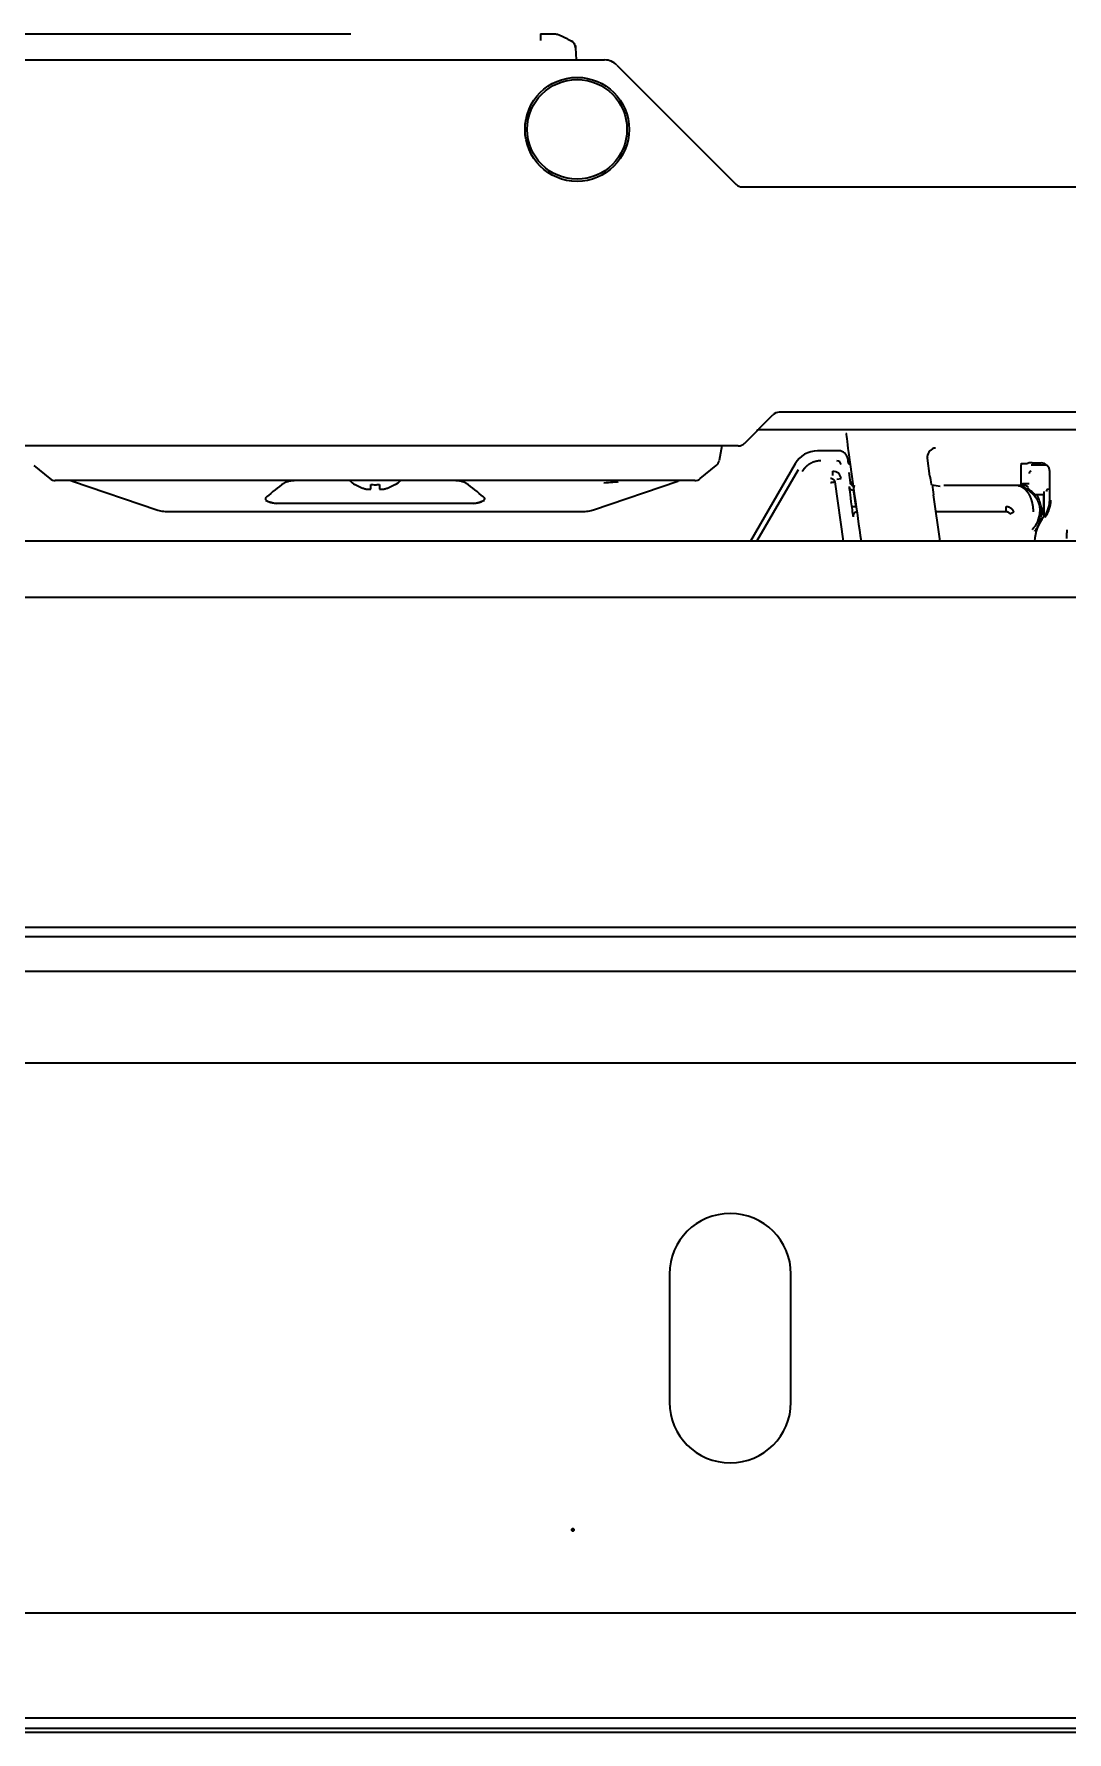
# Model space of a CAD drawing. Extents: x -760 to 4209, y 5795 to 10328.
# Drawn here: x 1966.4 to 2085.5, y 10065.6 to 10261.4 of the extents above; entities that cross this region are included whole.
import ezdxf

# ---------------------------------------------------------------- set-up
doc = ezdxf.new("R2010")
doc.units = 0
doc.header["$LTSCALE"] = 5
doc.layers.add('1', color=7, linetype='CONTINUOUS', true_color=0xffffff)
doc.layers.add('4', color=7, linetype='CONTINUOUS', true_color=0xffffff)

msp = doc.modelspace()

# ---------------------------------------------------------------- linework, layer by layer
at = {"layer": '1', "color": 7, "linetype": 'Continuous', "lineweight": 35}
for p, q in [((1963.32, 10261.42), (1970.64, 10261.42)), ((1977.91, 10261.42), (2002.96, 10261.42)), ((2028.87, 10259.83), (2028.94, 10258.42)), ((1903.56, 10258.42), (2032.23, 10258.42)), ((2033.64, 10257.84), (2047.4, 10244.08)), ((2048.1, 10243.79), (2512.01, 10243.79)), ((2048.35, 10214.21), (2051.63, 10217.49)), ((2507.77, 10217.79), (2052.34, 10217.79)), ((2049.92, 10215.79), (2510.19, 10215.79)), ((2047.64, 10213.92), (1911.76, 10213.92)), ((2045.75, 10213.92), (2045.43, 10212.24)), ((2060.34, 10213.15), (2061.05, 10208.14)), ((2069.73, 10210.43), (2069.44, 10212.49)), ((1966.43, 10211.66), (1968.26, 10210.15)), ((2043.25, 10210.15), (2045.08, 10211.66)), ((2080.2, 10210.91), (2080.2, 10209.36)), ((2080.25, 10211.89), (2080.4, 10211.89)), ((2080.9, 10211.9), (2081.03, 10211.94)), ((2081.53, 10211.95), (2082.56, 10211.95)), ((2083.55, 10207.66), (2083.55, 10210.95)), ((1971.75, 10209.92), (1968.89, 10209.92)), ((1970.8, 10209.88), (1970.86, 10209.85)), ((1970.86, 10209.85), (1980.58, 10206.53)), ((2039.75, 10209.92), (1971.75, 10209.92)), ((2003.45, 10209.44), (2003.45, 10209.48)), ((2008.05, 10209.48), (2008.05, 10209.44)), ((2030.93, 10206.53), (2040.65, 10209.85)), ((2042.62, 10209.92), (2039.75, 10209.92)), ((2040.65, 10209.85), (2040.71, 10209.88)), ((2070.01, 10209.41), (2069.92, 10209.43)), ((2070.01, 10209.41), (2070.9, 10209.27)), ((2017.15, 10207.28), (1994.36, 10207.28)), ((2061.05, 10208.14), (2061.05, 10208.14)), ((2070.91, 10202.93), (2070.16, 10208.28)), ((1981.93, 10206.34), (2029.58, 10206.34)), ((1910.55, 10158.42), (2649.55, 10158.42)), ((2643.55, 10157.29), (1916.05, 10157.29)), ((1916.05, 10153.35), (2643.55, 10153.35)), ((2643.55, 10142.72), (1916.55, 10142.72)), ((2039.71, 10118.4), (2039.71, 10103.64)), ((2053.71, 10103.64), (2053.71, 10118.4)), ((2643.55, 10079.32), (1916.55, 10079.32)), ((1916.55, 10065.6), (2643.55, 10065.6)), ((1918.55, 10067.25), (2641.55, 10067.25)), ((1918.55, 10066.05), (2641.55, 10066.05))]:
    msp.add_line(p, q, dxfattribs=at)
for radius in [6, 5.75]:
    msp.add_circle((2029.05, 10250.42), radius, dxfattribs=at)
for centre, radius, start, end in [((2032.23, 10256.42), 2, 45, 90), ((2048.1, 10244.79), 1, 225, 270), ((2052.34, 10216.79), 1, 90.0002, 135), ((2050.47, 10214.92), 1, 119.989, 135), ((2047.64, 10214.92), 1, 270, 315), ((2044.45, 10212.43), 1, 309.5, 349), ((1968.89, 10210.92), 1, 230.5, 270), ((2005.95, 10213.54), 4.8, 228.9523, 238.4186), ((2005.76, 10213.22), 3.78, 262.3959, 269.9965), ((2005.75, 10213.22), 3.78, 270.0035, 277.6041), ((2005.56, 10213.54), 4.8, 301.5837, 311.0475), ((2042.62, 10210.92), 1, 270, 309.5), ((2080.55, 10207.66), 3, 320.732, 0), ((2080.55, 10207.66), 3.13, 320.732, 0), ((2086.55, 10202.75), 4.75, 140.732, 177.8565), ((2046.71, 10118.4), 7, 0, 180), ((2046.71, 10103.64), 7, 180, 0)]:
    msp.add_arc(centre, radius, start, end, dxfattribs=at)
for centre, major_axis, ratio, start_param, end_param in [((2027.87, 10259.78), (-0.999, -0.052), 0.99998, 3.141593, 4.207329), ((2060.42, 10213.15), (0.32, -2.25), 0.03458, 3.136727, 4.707523), ((2070.37, 10212.67), (-0.353, -0.945), 0.923303, 3.526353, 5.044789), ((2070.43, 10212.62), (-0.757, 0.658), 0.996825, 0.6648, 0.853636), ((2069.78, 10210.43), (0.141, -1), 0.051895, 4.705076, 6.267145), ((2080.26, 10210.91), (0, -1), 0.052408, 3.159046, 4.712389), ((2080.4, 10211.9), (0.5, 0), 0.017455, 4.712389, 6.230825), ((2081.53, 10211.94), (0.5, 0), 0.017455, 1.570796, 3.089233), ((2082.55, 10210.95), (0.447, 0.895), 0.99981, 5.176082, 6.746726), ((1970.56, 10209.42), (0, 0.5), 1, 6.040779, 6.283564), ((2005.75, 10157.06), (0, -56.13), 0.531846, 3.501545, 3.573753), ((2005.75, 10157.06), (0, -56.13), 0.531846, 2.709432, 2.78164), ((2031.09, 10209.42), (-2.94, -0.33), 0.030353, 3.541375, 4.347252), ((2040.95, 10209.42), (0, -0.5), 1, 3.141214, 3.384), ((2070.32, 10208.28), (0.42, -3), 0.051895, 4.31774, 4.705076), ((2005.75, 10225.81), (30.59, 0), 0.652774, 4.288882, 4.330587), ((2005.75, 10225.81), (30.59, 0), 0.652774, 5.094191, 5.137315), ((2064.55, 10208.14), (13.97, -99.25), 0.03458, 4.707523, 4.760049)]:
    msp.add_ellipse(centre, major_axis=major_axis, ratio=ratio, start_param=start_param, end_param=end_param, dxfattribs=at)
for points, knots in [([(1970.64, 10261.42), (1970.76, 10261.42), (1970.89, 10261.42), (1971.14, 10261.42), (1971.26, 10261.42), (1971.46, 10261.42), (1971.53, 10261.42), (1971.66, 10261.42), (1971.73, 10261.42), (1971.93, 10261.42), (1972.07, 10261.42), (1972.49, 10261.42), (1972.77, 10261.42), (1973.36, 10261.42), (1973.67, 10261.42), (1974.13, 10261.42), (1974.29, 10261.42), (1974.49, 10261.42), (1974.53, 10261.42), (1974.61, 10261.42), (1974.73, 10261.42), (1975.17, 10261.42), (1975.58, 10261.42), (1976.07, 10261.42), (1976.24, 10261.42), (1976.57, 10261.42), (1976.73, 10261.42), (1977.07, 10261.42), (1977.23, 10261.42), (1977.57, 10261.42), (1977.74, 10261.42), (1977.91, 10261.42)], [0, 0, 0, 0, 0.0625, 0.0625, 0.125, 0.125, 0.15625, 0.15625, 0.1875, 0.1875, 0.25, 0.25, 0.375, 0.375, 0.5, 0.5, 0.5625, 0.5625, 0.578125, 0.578125, 0.59375, 0.625, 0.75, 0.75, 0.8125, 0.8125, 0.875, 0.875, 0.9375, 0.9375, 1, 1, 1, 1]), ([(2024.84, 10261.42), (2024.9, 10261.42), (2024.95, 10261.42), (2025.04, 10261.42), (2025.06, 10261.42), (2025.12, 10261.42), (2025.15, 10261.42), (2025.23, 10261.42), (2025.28, 10261.42), (2025.39, 10261.42), (2025.44, 10261.42), (2025.54, 10261.42), (2025.59, 10261.42), (2025.67, 10261.42), (2025.69, 10261.42), (2025.74, 10261.42), (2025.76, 10261.42), (2025.83, 10261.42), (2025.88, 10261.42), (2025.96, 10261.42), (2026, 10261.42), (2026.06, 10261.42), (2026.08, 10261.42), (2026.12, 10261.42), (2026.14, 10261.42), (2026.19, 10261.42), (2026.26, 10261.42), (2026.31, 10261.42), (2026.37, 10261.42), (2026.39, 10261.42), (2026.42, 10261.42), (2026.43, 10261.42), (2026.45, 10261.42), (2026.46, 10261.42), (2026.49, 10261.42), (2026.5, 10261.42), (2026.53, 10261.42), (2026.54, 10261.42), (2026.55, 10261.42), (2026.55, 10261.42), (2026.55, 10261.42)], [0, 0, 0, 0, 0.0625, 0.0625, 0.09375, 0.09375, 0.125, 0.125, 0.1875, 0.1875, 0.25, 0.25, 0.3125, 0.3125, 0.34375, 0.34375, 0.375, 0.375, 0.4375, 0.4375, 0.5, 0.5, 0.53125, 0.53125, 0.5625, 0.5625, 0.625, 0.6875, 0.6875, 0.75, 0.75, 0.78125, 0.78125, 0.8125, 0.8125, 0.875, 0.875, 0.9375, 0.9375, 1, 1, 1, 1]), ([(2024.84, 10261.42), (2024.84, 10261.42), (2024.84, 10261.41), (2024.84, 10261.38), (2024.85, 10261.35), (2024.85, 10261.32)], [0, 0, 0, 0, 0.5, 0.5, 1, 1, 1, 1]), ([(2026.55, 10261.42), (2026.63, 10261.42), (2026.7, 10261.41), (2026.85, 10261.38), (2026.92, 10261.35), (2026.99, 10261.32)], [0, 0, 0, 0, 0.5, 0.5, 1, 1, 1, 1]), ([(2028.31, 10260.68), (2028.39, 10260.64), (2028.46, 10260.59), (2028.59, 10260.48), (2028.65, 10260.41), (2028.75, 10260.26), (2028.79, 10260.18), (2028.85, 10260.01), (2028.86, 10259.92), (2028.87, 10259.83)], [0, 0, 0, 0, 0.25, 0.25, 0.5, 0.5, 0.75, 0.75, 1, 1, 1, 1]), ([(1970.8, 10209.88), (1970.75, 10209.89), (1970.71, 10209.9), (1970.67, 10209.91), (1970.67, 10209.91), (1970.67, 10209.91)], [0, 0, 0, 0, 0.940983, 0.940983, 1, 1, 1, 1]), ([(1996.78, 10209.92), (1996.65, 10209.92), (1996.52, 10209.92), (1996.32, 10209.9), (1996.26, 10209.89), (1996.12, 10209.88), (1996.06, 10209.87), (1995.93, 10209.85), (1995.86, 10209.83), (1995.73, 10209.8), (1995.67, 10209.78), (1995.54, 10209.74), (1995.48, 10209.72), (1995.39, 10209.68), (1995.36, 10209.66), (1995.3, 10209.63), (1995.27, 10209.61), (1995.24, 10209.59)], [0, 0, 0, 0, 0.25, 0.25, 0.375, 0.375, 0.5, 0.5, 0.625, 0.625, 0.75, 0.75, 0.875, 0.875, 0.9375, 0.9375, 1, 1, 1, 1]), ([(2003.45, 10209.48), (2003.66, 10209.35), (2003.87, 10209.24), (2004.19, 10209.11), (2004.3, 10209.06), (2004.53, 10208.99), (2004.64, 10208.96), (2004.75, 10208.93)], [0, 0, 0, 0, 0.5, 0.5, 0.75, 0.75, 1, 1, 1, 1]), ([(2005.25, 10208.93), (2005.25, 10208.96), (2005.25, 10208.99), (2005.25, 10209.06), (2005.25, 10209.11), (2005.25, 10209.2), (2005.25, 10209.25), (2005.25, 10209.33), (2005.25, 10209.36), (2005.25, 10209.42), (2005.25, 10209.45), (2005.25, 10209.48)], [0, 0, 0, 0, 0.25, 0.25, 0.5, 0.5, 0.75, 0.75, 0.875, 0.875, 1, 1, 1, 1]), ([(2006.25, 10209.48), (2006.25, 10209.35), (2006.25, 10209.24), (2006.25, 10209.11), (2006.25, 10209.06), (2006.25, 10208.99), (2006.25, 10208.96), (2006.25, 10208.93)], [0, 0, 0, 0, 0.5, 0.5, 0.75, 0.75, 1, 1, 1, 1]), ([(2006.75, 10208.93), (2006.87, 10208.96), (2006.98, 10208.99), (2007.21, 10209.06), (2007.32, 10209.11), (2007.53, 10209.2), (2007.64, 10209.25), (2007.8, 10209.33), (2007.85, 10209.36), (2007.95, 10209.42), (2008, 10209.45), (2008.05, 10209.48)], [0, 0, 0, 0, 0.25, 0.25, 0.5, 0.5, 0.75, 0.75, 0.875, 0.875, 1, 1, 1, 1]), ([(2016.27, 10209.59), (2016.26, 10209.6), (2016.24, 10209.61), (2016.21, 10209.63), (2016.2, 10209.64), (2016.15, 10209.66), (2016.12, 10209.68), (2016.03, 10209.72), (2015.97, 10209.74), (2015.84, 10209.78), (2015.78, 10209.8), (2015.65, 10209.83), (2015.58, 10209.85), (2015.45, 10209.87), (2015.39, 10209.88), (2015.26, 10209.89), (2015.19, 10209.9), (2014.99, 10209.92), (2014.86, 10209.92), (2014.73, 10209.92)], [0, 0, 0, 0, 0.03125, 0.03125, 0.0625, 0.0625, 0.125, 0.125, 0.25, 0.25, 0.375, 0.375, 0.5, 0.5, 0.625, 0.625, 0.75, 0.75, 1, 1, 1, 1]), ([(2040.84, 10209.91), (2040.84, 10209.91), (2040.84, 10209.91), (2040.8, 10209.9), (2040.76, 10209.89), (2040.71, 10209.88)], [0, 0, 0, 0, 0.0591, 0.0591, 1, 1, 1, 1]), ([(1980.58, 10206.53), (1980.67, 10206.5), (1980.85, 10206.45), (1981.17, 10206.39), (1981.54, 10206.35), (1981.8, 10206.34), (1981.93, 10206.34)], [0, 0, 0, 0, 0.226752, 0.472448, 0.732949, 1, 1, 1, 1]), ([(1994.36, 10207.28), (1994.29, 10207.28), (1994.15, 10207.28), (1994.01, 10207.3), (1993.87, 10207.33), (1993.8, 10207.34), (1993.7, 10207.37), (1993.67, 10207.38), (1993.62, 10207.4), (1993.6, 10207.4), (1993.57, 10207.42), (1993.55, 10207.42), (1993.51, 10207.44), (1993.47, 10207.46), (1993.41, 10207.49), (1993.38, 10207.51), (1993.34, 10207.54), (1993.33, 10207.55), (1993.3, 10207.57), (1993.29, 10207.58), (1993.26, 10207.6), (1993.25, 10207.62), (1993.22, 10207.64), (1993.21, 10207.65), (1993.19, 10207.68), (1993.18, 10207.7), (1993.17, 10207.72), (1993.17, 10207.73), (1993.16, 10207.74), (1993.16, 10207.75), (1993.15, 10207.77), (1993.15, 10207.79), (1993.15, 10207.82), (1993.15, 10207.82), (1993.15, 10207.84), (1993.15, 10207.85), (1993.15, 10207.87), (1993.16, 10207.89), (1993.16, 10207.91), (1993.17, 10207.92), (1993.18, 10207.94), (1993.18, 10207.94), (1993.19, 10207.97), (1993.2, 10207.98), (1993.23, 10208.01), (1993.24, 10208.02), (1993.25, 10208.03)], [0, 0, 0, 0, 0.125, 0.25, 0.25, 0.375, 0.375, 0.4375, 0.4375, 0.46875, 0.46875, 0.5, 0.5, 0.5625, 0.5625, 0.625, 0.625, 0.65625, 0.65625, 0.6875, 0.6875, 0.71875, 0.71875, 0.75, 0.75, 0.78125, 0.78125, 0.796875, 0.796875, 0.8125, 0.8125, 0.84375, 0.84375, 0.859375, 0.859375, 0.875, 0.875, 0.90625, 0.90625, 0.921875, 0.921875, 0.9375, 0.9375, 0.96875, 0.96875, 1, 1, 1, 1]), ([(2018.26, 10208.03), (2018.27, 10208.02), (2018.28, 10208.01), (2018.3, 10207.99), (2018.31, 10207.98), (2018.32, 10207.97), (2018.32, 10207.96), (2018.33, 10207.94), (2018.34, 10207.92), (2018.35, 10207.9), (2018.35, 10207.89), (2018.36, 10207.88), (2018.36, 10207.87), (2018.36, 10207.84), (2018.36, 10207.83), (2018.36, 10207.79), (2018.36, 10207.78), (2018.35, 10207.74), (2018.34, 10207.73), (2018.33, 10207.7), (2018.32, 10207.68), (2018.3, 10207.66), (2018.29, 10207.64), (2018.26, 10207.62), (2018.25, 10207.61), (2018.21, 10207.57), (2018.19, 10207.55), (2018.13, 10207.51), (2018.1, 10207.49), (2018.05, 10207.47), (2018.04, 10207.46), (2018.01, 10207.45), (2017.99, 10207.44), (2017.91, 10207.4), (2017.85, 10207.38), (2017.74, 10207.35), (2017.71, 10207.34), (2017.64, 10207.33), (2017.61, 10207.32), (2017.5, 10207.3), (2017.43, 10207.29), (2017.29, 10207.28), (2017.22, 10207.28), (2017.15, 10207.28)], [0, 0, 0, 0, 0.03125, 0.03125, 0.046875, 0.046875, 0.0625, 0.0625, 0.09375, 0.09375, 0.109375, 0.109375, 0.125, 0.125, 0.15625, 0.15625, 0.1875, 0.1875, 0.21875, 0.21875, 0.25, 0.25, 0.28125, 0.28125, 0.3125, 0.3125, 0.375, 0.375, 0.4375, 0.4375, 0.46875, 0.46875, 0.5, 0.5, 0.625, 0.625, 0.6875, 0.6875, 0.75, 0.75, 0.875, 0.875, 1, 1, 1, 1]), ([(2029.58, 10206.34), (2029.71, 10206.34), (2029.97, 10206.35), (2030.34, 10206.39), (2030.66, 10206.45), (2030.84, 10206.5), (2030.93, 10206.53)], [0, 0, 0, 0, 0.267051, 0.527552, 0.773248, 1, 1, 1, 1]), ([(2085.53, 10203.23), (2085.53, 10203.29), (2085.53, 10203.36), (2085.53, 10203.44), (2085.53, 10203.45), (2085.53, 10203.49), (2085.53, 10203.53), (2085.53, 10203.61), (2085.53, 10203.67), (2085.53, 10203.71), (2085.53, 10203.72), (2085.53, 10203.75), (2085.53, 10203.77), (2085.53, 10203.83), (2085.54, 10203.88), (2085.54, 10203.95), (2085.54, 10203.97), (2085.54, 10204.02), (2085.54, 10204.04), (2085.54, 10204.09), (2085.54, 10204.12), (2085.54, 10204.16), (2085.54, 10204.17), (2085.54, 10204.19), (2085.54, 10204.2), (2085.54, 10204.22), (2085.54, 10204.23), (2085.54, 10204.23)], [0, 0, 0, 0, 0.125, 0.125, 0.15625, 0.15625, 0.1875, 0.25, 0.3125, 0.3125, 0.34375, 0.34375, 0.375, 0.375, 0.5, 0.5, 0.5625, 0.5625, 0.625, 0.625, 0.75, 0.75, 0.8125, 0.8125, 0.875, 0.875, 1, 1, 1, 1])]:
    msp.add_open_spline(points, degree=3, knots=knots, dxfattribs=at)
for points, degree in [([(2024.84, 10261.32), (2024.84, 10260.68)], 1), ([(2026.99, 10261.32), (2028.31, 10260.68)], 1), ([(2004.75, 10208.93), (2004.8, 10208.92), (2004.88, 10208.91), (2005, 10208.91), (2005.13, 10208.91), (2005.21, 10208.92), (2005.25, 10208.93)], 3), ([(2006.25, 10208.93), (2006.3, 10208.92), (2006.38, 10208.91), (2006.51, 10208.91), (2006.63, 10208.91), (2006.72, 10208.92), (2006.75, 10208.93)], 3)]:
    msp.add_open_spline(points, degree=degree, dxfattribs=at)
at = {"layer": '1', "color": 163, "linetype": 'Continuous', "lineweight": 70}
msp.add_point((2028.55, 10088.92), dxfattribs=at)
msp.add_point((2028.55, 10088.92), dxfattribs=at)
at = {"layer": '4', "color": 7, "linetype": 'Continuous', "lineweight": 35}
for p, q in [((2059.24, 10213.35), (2056.79, 10213.35)), ((2060.23, 10212.49), (2060.27, 10212.18)), ((2054.19, 10211.86), (2049.04, 10202.93)), ((2049.79, 10202.93), (2054.57, 10211.2)), ((2058.52, 10210.5), (2058.52, 10211)), ((2060.57, 10209.68), (2060.41, 10210.85)), ((2081.42, 10211.74), (2083.17, 10211.74)), ((2058.75, 10209.77), (2059.72, 10202.93)), ((2059.01, 10210.07), (2059.51, 10210.14)), ((2080.16, 10209.35), (2071.33, 10209.35)), ((2080.17, 10209.34), (2080.17, 10209.31)), ((2080.42, 10209.59), (2081.17, 10209.59)), ((2082.9, 10205.78), (2082.9, 10208.66)), ((2078.52, 10206.32), (2078.52, 10206.94)), ((2082.03, 10208.33), (2082.82, 10208.33)), ((2078.52, 10206.32), (2070.44, 10206.32)), ((2078.95, 10206.07), (2079.39, 10206.32)), ((2245.9, 10202.93), (1922.8, 10202.93)), ((2082.09, 10204.38), (2082.03, 10204.38)), ((2639.18, 10196.42), (1920.93, 10196.42)), ((2639.18, 10196.42), (1920.93, 10196.42))]:
    msp.add_line(p, q, dxfattribs=at)
for centre, radius, start, end in [((2058.52, 10210), 1, 7.9978, 90.0022), ((2079.55, 10206.35), 3, 44.9854, 61.5206), ((2079.55, 10206.35), 2.86, 313.7499, 359.076)]:
    msp.add_arc(centre, radius, start, end, dxfattribs=at)
for centre, major_axis, ratio, start_param, end_param in [((2056.79, 10210.35), (1.5, -2.6), 0.999188, 2.618346, 3.66484), ((2059.24, 10212.35), (0.342, 0.94), 0.99931, 5.201587, 6.632249), ((2059, 10211.7), (-0.171, -0.47), 0.99931, 2.059994, 3.490656), ((2060.75, 10212.2), (-0.47, 0.171), 0.99931, 0.489198, 1.484291), ((2060.77, 10212.25), (0.171, 0.47), 0.99931, 2.059994, 2.990215), ((2081.42, 10210.74), (-0.177, 0.177), 0.998783, 5.498396, 7.067974), ((2060.84, 10206.25), (0.42, -3), 0.017285, 3.174069, 4.458518), ((2060.91, 10209.32), (0.47, -0.171), 0.99931, 3.630791, 5.061453), ((2079.55, 10207.56), (0, -1.81), 0.96827, 2.341391, 2.951684), ((2080.07, 10209.52), (-0.033, -0.197), 0.640804, 0.011372, 0.258928), ((2080.17, 10209.5), (-0.04, -0.196), 0.561653, 0.010547, 0.345884), ((2080.15, 10209.6), (-0.177, 0.177), 0.998783, 2.356803, 3.926382), ((2083.4, 10208.66), (0.177, -0.177), 0.998783, 2.356803, 3.926382), ((2060.74, 10206.75), (0.141, -1), 0.017285, 4.458518, 6.263302), ((2061.18, 10207.07), (0.495, 0.067), 0.246669, 3.159603, 4.678851), ((2061.37, 10205.82), (0.328, 0.377), 0.999646, 0.850428, 2.425832)]:
    msp.add_ellipse(centre, major_axis=major_axis, ratio=ratio, start_param=start_param, end_param=end_param, dxfattribs=at)
msp.add_open_spline([(2057.16, 10212.2), (2056.84, 10212.2), (2056.2, 10212.03), (2055.63, 10211.7), (2055.17, 10211.24), (2055, 10210.95)], degree=2, dxfattribs=at)
for points, degree, knots in [([(2058.26, 10210.2), (2058.32, 10210.2), (2058.38, 10210.19), (2058.49, 10210.15), (2058.54, 10210.12), (2058.63, 10210.04), (2058.67, 10209.99), (2058.73, 10209.89), (2058.75, 10209.83), (2058.75, 10209.77)], 3, [0, 0, 0, 0, 0.25, 0.25, 0.5, 0.5, 0.75, 0.75, 1, 1, 1, 1]), ([(2058.26, 10209.7), (2058.26, 10209.7), (2058.27, 10209.7), (2058.28, 10209.7), (2058.29, 10209.7), (2058.3, 10209.7), (2058.31, 10209.71), (2058.32, 10209.71), (2058.33, 10209.71), (2058.34, 10209.71), (2058.35, 10209.71), (2058.36, 10209.71), (2058.37, 10209.71), (2058.38, 10209.72), (2058.39, 10209.72), (2058.39, 10209.72), (2058.4, 10209.72), (2058.41, 10209.72), (2058.42, 10209.72), (2058.43, 10209.72), (2058.44, 10209.72), (2058.44, 10209.73), (2058.45, 10209.73), (2058.46, 10209.73), (2058.46, 10209.73), (2058.47, 10209.73), (2058.48, 10209.73), (2058.49, 10209.73), (2058.49, 10209.73), (2058.5, 10209.73), (2058.5, 10209.73), (2058.51, 10209.73), (2058.52, 10209.74), (2058.52, 10209.74), (2058.53, 10209.74), (2058.53, 10209.74), (2058.54, 10209.74), (2058.54, 10209.74), (2058.55, 10209.74), (2058.55, 10209.74), (2058.56, 10209.74), (2058.56, 10209.74), (2058.57, 10209.74), (2058.57, 10209.74), (2058.57, 10209.74), (2058.58, 10209.74), (2058.58, 10209.74), (2058.59, 10209.74), (2058.59, 10209.75), (2058.59, 10209.75), (2058.6, 10209.75), (2058.6, 10209.75), (2058.6, 10209.75), (2058.61, 10209.75), (2058.62, 10209.75), (2058.64, 10209.75), (2058.66, 10209.76), (2058.68, 10209.76), (2058.69, 10209.76), (2058.71, 10209.76), (2058.72, 10209.76), (2058.72, 10209.76), (2058.73, 10209.77), (2058.73, 10209.77), (2058.74, 10209.77), (2058.74, 10209.77), (2058.74, 10209.77), (2058.75, 10209.77), (2058.75, 10209.77), (2058.75, 10209.77), (2058.75, 10209.77), (2058.75, 10209.77), (2058.75, 10209.77), (2058.75, 10209.77), (2058.75, 10209.77), (2058.75, 10209.77)], 3, [0, 0, 0, 0, 0.013849, 0.027532, 0.04105, 0.054402, 0.067589, 0.08061, 0.093466, 0.106155, 0.118679, 0.131037, 0.143228, 0.155253, 0.167113, 0.178805, 0.190332, 0.201692, 0.212886, 0.223914, 0.234775, 0.245469, 0.255998, 0.266359, 0.276554, 0.286583, 0.296445, 0.306141, 0.31567, 0.325032, 0.334228, 0.343258, 0.352121, 0.360818, 0.369348, 0.377712, 0.385909, 0.39394, 0.401805, 0.409504, 0.417036, 0.424402, 0.431602, 0.438636, 0.445504, 0.452206, 0.458742, 0.465112, 0.471316, 0.477355, 0.483227, 0.488935, 0.494477, 0.499853, 0.505064, 0.558103, 0.606799, 0.651139, 0.691116, 0.726733, 0.758006, 0.782867, 0.806574, 0.829104, 0.85043, 0.870523, 0.889362, 0.906936, 0.923257, 0.938362, 0.952323, 0.965258, 0.977343, 0.988824, 1, 1, 1, 1]), ([(2060.57, 10209.68), (2060.57, 10209.68), (2060.57, 10209.68), (2060.58, 10209.68), (2060.58, 10209.68), (2060.58, 10209.68), (2060.58, 10209.68), (2060.58, 10209.68), (2060.58, 10209.68), (2060.59, 10209.69), (2060.59, 10209.69), (2060.59, 10209.69), (2060.59, 10209.69), (2060.6, 10209.69), (2060.6, 10209.69), (2060.6, 10209.69), (2060.61, 10209.7), (2060.61, 10209.7), (2060.62, 10209.7), (2060.62, 10209.7), (2060.63, 10209.7), (2060.63, 10209.71), (2060.64, 10209.71), (2060.64, 10209.71), (2060.65, 10209.71), (2060.66, 10209.72), (2060.66, 10209.72), (2060.67, 10209.72), (2060.68, 10209.73), (2060.68, 10209.73), (2060.69, 10209.73), (2060.7, 10209.74), (2060.71, 10209.74), (2060.72, 10209.74), (2060.72, 10209.75), (2060.73, 10209.75), (2060.74, 10209.76), (2060.75, 10209.76), (2060.76, 10209.76), (2060.77, 10209.77), (2060.78, 10209.77), (2060.79, 10209.78), (2060.8, 10209.78), (2060.81, 10209.79), (2060.81, 10209.79), (2060.81, 10209.79)], 3, [0, 0, 0, 0, 0.02224, 0.044549, 0.066929, 0.08938, 0.111903, 0.134499, 0.157167, 0.179909, 0.202726, 0.225618, 0.248585, 0.271629, 0.294749, 0.317947, 0.341223, 0.364578, 0.388012, 0.411526, 0.43512, 0.458796, 0.482553, 0.506392, 0.530314, 0.554319, 0.578407, 0.60258, 0.626838, 0.651182, 0.675611, 0.700126, 0.724729, 0.749419, 0.774196, 0.799062, 0.824018, 0.849062, 0.874196, 0.899421, 0.924736, 0.950143, 0.973124, 0.996864, 1, 1, 1, 1]), ([(2061.07, 10209.25), (2061.01, 10209.25), (2060.95, 10209.26), (2060.84, 10209.3), (2060.79, 10209.33), (2060.7, 10209.41), (2060.66, 10209.46), (2060.6, 10209.56), (2060.58, 10209.62), (2060.57, 10209.68)], 3, [0, 0, 0, 0, 0.25, 0.25, 0.5, 0.5, 0.75, 0.75, 1, 1, 1, 1]), ([(2060.91, 10208.82), (2060.91, 10208.82), (2060.91, 10208.82), (2060.91, 10208.82), (2060.91, 10208.82), (2060.91, 10208.81), (2060.91, 10208.81), (2060.91, 10208.81), (2060.91, 10208.81), (2060.91, 10208.8), (2060.91, 10208.8), (2060.91, 10208.8), (2060.91, 10208.79), (2060.91, 10208.79), (2060.91, 10208.78), (2060.91, 10208.78), (2060.91, 10208.77), (2060.91, 10208.77), (2060.91, 10208.76), (2060.91, 10208.76), (2060.91, 10208.75), (2060.91, 10208.74), (2060.92, 10208.74), (2060.92, 10208.73), (2060.92, 10208.72), (2060.92, 10208.71), (2060.92, 10208.71), (2060.92, 10208.7), (2060.92, 10208.69), (2060.92, 10208.68), (2060.92, 10208.67), (2060.92, 10208.66), (2060.93, 10208.65), (2060.93, 10208.64), (2060.93, 10208.63), (2060.93, 10208.62), (2060.93, 10208.61), (2060.93, 10208.59), (2060.93, 10208.58), (2060.94, 10208.57), (2060.94, 10208.56), (2060.94, 10208.54), (2060.94, 10208.53), (2060.94, 10208.52), (2060.94, 10208.5), (2060.95, 10208.49), (2060.95, 10208.47), (2060.95, 10208.46), (2060.95, 10208.44), (2060.95, 10208.43), (2060.96, 10208.41), (2060.96, 10208.4), (2060.96, 10208.38), (2060.96, 10208.36), (2060.97, 10208.34), (2060.97, 10208.33), (2060.97, 10208.31), (2060.97, 10208.29), (2060.98, 10208.27), (2060.98, 10208.25), (2060.98, 10208.23), (2060.99, 10208.21), (2060.99, 10208.19), (2060.99, 10208.17), (2060.99, 10208.15), (2061, 10208.13), (2061, 10208.11), (2061, 10208.09), (2061.01, 10208.07), (2061.01, 10208.04), (2061.01, 10208.02), (2061.02, 10208), (2061.02, 10207.97), (2061.02, 10207.95), (2061.03, 10207.93), (2061.03, 10207.9), (2061.03, 10207.88), (2061.04, 10207.85), (2061.04, 10207.83), (2061.05, 10207.8), (2061.05, 10207.78), (2061.05, 10207.75), (2061.06, 10207.72), (2061.06, 10207.7), (2061.06, 10207.67), (2061.07, 10207.64), (2061.07, 10207.61), (2061.08, 10207.59), (2061.08, 10207.56), (2061.09, 10207.53), (2061.09, 10207.5), (2061.09, 10207.47), (2061.1, 10207.44), (2061.1, 10207.41), (2061.11, 10207.38), (2061.11, 10207.35), (2061.12, 10207.32), (2061.12, 10207.29), (2061.13, 10207.26), (2061.13, 10207.23), (2061.14, 10207.2), (2061.14, 10207.17), (2061.15, 10207.14), (2061.15, 10207.11), (2061.16, 10207.07), (2061.16, 10207.04), (2061.17, 10207.01), (2061.17, 10206.98), (2061.18, 10206.95), (2061.18, 10206.94)], 3, [0, 0, 0, 0, 0.008053, 0.016128, 0.024228, 0.03235, 0.040497, 0.048666, 0.05686, 0.065077, 0.073317, 0.081581, 0.089869, 0.098181, 0.106516, 0.114875, 0.123258, 0.131665, 0.140096, 0.14855, 0.157029, 0.165531, 0.174058, 0.182608, 0.191183, 0.199782, 0.208405, 0.217052, 0.225723, 0.234418, 0.243138, 0.251882, 0.26065, 0.269443, 0.27826, 0.287101, 0.295967, 0.304857, 0.313772, 0.322711, 0.331675, 0.340663, 0.349676, 0.358713, 0.367775, 0.376862, 0.385973, 0.395109, 0.40427, 0.413456, 0.422666, 0.431901, 0.441161, 0.450446, 0.459755, 0.46909, 0.47845, 0.487834, 0.497243, 0.506678, 0.516137, 0.525622, 0.535131, 0.544666, 0.554225, 0.56381, 0.57342, 0.583055, 0.592715, 0.602401, 0.612111, 0.621847, 0.631608, 0.641395, 0.651207, 0.661044, 0.670906, 0.680794, 0.690707, 0.700646, 0.71061, 0.7206, 0.730615, 0.740655, 0.750721, 0.760812, 0.770929, 0.781072, 0.79124, 0.801434, 0.811653, 0.821898, 0.832169, 0.842465, 0.852787, 0.863135, 0.873508, 0.883907, 0.894332, 0.904782, 0.915259, 0.925761, 0.936289, 0.946843, 0.957422, 0.968028, 0.978659, 0.989317, 1, 1, 1, 1]), ([(2079.89, 10209.34), (2079.9, 10209.34), (2079.92, 10209.33), (2079.95, 10209.33), (2079.97, 10209.33), (2080, 10209.33), (2080.01, 10209.33), (2080.02, 10209.32), (2080.03, 10209.32), (2080.04, 10209.32)], 3, [0, 0, 0, 0, 0.338462, 0.338462, 0.666667, 0.666667, 0.871795, 0.871795, 1, 1, 1, 1]), ([(2080.07, 10209.32), (2080.06, 10209.32), (2080.05, 10209.32), (2080.03, 10209.33), (2080.02, 10209.33), (2079.99, 10209.33), (2079.97, 10209.33), (2079.93, 10209.33), (2079.91, 10209.34), (2079.89, 10209.34)], 3, [0, 0, 0, 0, 0.128205, 0.128205, 0.333333, 0.333333, 0.661538, 0.661538, 1, 1, 1, 1]), ([(2080.04, 10209.32), (2080.05, 10209.32), (2080.06, 10209.32), (2080.08, 10209.31), (2080.09, 10209.31), (2080.11, 10209.31), (2080.12, 10209.31), (2080.13, 10209.3), (2080.13, 10209.3), (2080.13, 10209.3)], 3, [0, 0, 0, 0, 0.338462, 0.338462, 0.666667, 0.666667, 0.871795, 0.871795, 1, 1, 1, 1]), ([(2080.04, 10209.32), (2080.04, 10209.32), (2080.05, 10209.32), (2080.06, 10209.32), (2080.07, 10209.31), (2080.08, 10209.31), (2080.09, 10209.31), (2080.1, 10209.31), (2080.11, 10209.3), (2080.12, 10209.3), (2080.13, 10209.3), (2080.14, 10209.3), (2080.15, 10209.29), (2080.16, 10209.29), (2080.17, 10209.29), (2080.18, 10209.29), (2080.2, 10209.28), (2080.21, 10209.28), (2080.22, 10209.28), (2080.23, 10209.27), (2080.24, 10209.27), (2080.25, 10209.27), (2080.26, 10209.26), (2080.27, 10209.26), (2080.28, 10209.26), (2080.29, 10209.25), (2080.3, 10209.25), (2080.31, 10209.25), (2080.32, 10209.24), (2080.33, 10209.24), (2080.34, 10209.24), (2080.35, 10209.23), (2080.37, 10209.23), (2080.38, 10209.23), (2080.39, 10209.22), (2080.4, 10209.22), (2080.41, 10209.21), (2080.42, 10209.21), (2080.43, 10209.21), (2080.44, 10209.2), (2080.45, 10209.2), (2080.46, 10209.19), (2080.47, 10209.19), (2080.48, 10209.18), (2080.49, 10209.18), (2080.5, 10209.17), (2080.51, 10209.17), (2080.52, 10209.17), (2080.54, 10209.16), (2080.55, 10209.16), (2080.56, 10209.15), (2080.57, 10209.15), (2080.58, 10209.14), (2080.59, 10209.14), (2080.6, 10209.13), (2080.61, 10209.13), (2080.62, 10209.12), (2080.63, 10209.12), (2080.64, 10209.11), (2080.65, 10209.11), (2080.66, 10209.1), (2080.67, 10209.1), (2080.68, 10209.09), (2080.69, 10209.08), (2080.7, 10209.08), (2080.71, 10209.07), (2080.72, 10209.07), (2080.74, 10209.06), (2080.75, 10209.06), (2080.76, 10209.05), (2080.77, 10209.04), (2080.78, 10209.04), (2080.79, 10209.03), (2080.8, 10209.03), (2080.81, 10209.02), (2080.82, 10209.01), (2080.83, 10209.01), (2080.84, 10209), (2080.85, 10208.99), (2080.86, 10208.99), (2080.87, 10208.98), (2080.88, 10208.97), (2080.89, 10208.97), (2080.9, 10208.96), (2080.91, 10208.95), (2080.92, 10208.95), (2080.93, 10208.94), (2080.94, 10208.93), (2080.95, 10208.93), (2080.96, 10208.92), (2080.97, 10208.91), (2080.98, 10208.91), (2080.99, 10208.9), (2081, 10208.89), (2081.01, 10208.88), (2081.02, 10208.88), (2081.03, 10208.87), (2081.04, 10208.86), (2081.05, 10208.85), (2081.06, 10208.85), (2081.07, 10208.84), (2081.08, 10208.83), (2081.09, 10208.82), (2081.1, 10208.82), (2081.11, 10208.81), (2081.12, 10208.8), (2081.13, 10208.79), (2081.14, 10208.78), (2081.15, 10208.78), (2081.16, 10208.77), (2081.16, 10208.76), (2081.17, 10208.75), (2081.18, 10208.74), (2081.19, 10208.73), (2081.2, 10208.73), (2081.21, 10208.72), (2081.22, 10208.71), (2081.23, 10208.7), (2081.24, 10208.69), (2081.25, 10208.68), (2081.25, 10208.68), (2081.26, 10208.67)], 3, [0, 0, 0, 0, 0.003433, 0.006948, 0.010548, 0.01423, 0.017996, 0.021845, 0.025779, 0.029795, 0.033895, 0.03808, 0.042347, 0.046699, 0.051134, 0.055654, 0.060257, 0.064944, 0.069715, 0.074571, 0.07951, 0.084533, 0.089641, 0.094832, 0.100108, 0.105468, 0.110912, 0.11644, 0.122053, 0.127749, 0.13353, 0.139396, 0.145345, 0.151379, 0.157497, 0.1637, 0.169987, 0.176358, 0.182814, 0.189354, 0.195979, 0.202688, 0.209481, 0.216359, 0.223321, 0.230368, 0.237499, 0.244715, 0.252015, 0.259399, 0.266869, 0.274422, 0.28206, 0.289783, 0.29759, 0.305482, 0.313459, 0.321519, 0.329665, 0.337895, 0.346209, 0.354609, 0.363092, 0.371661, 0.380314, 0.389051, 0.397873, 0.40678, 0.415771, 0.424847, 0.434008, 0.443253, 0.452583, 0.461998, 0.471497, 0.48108, 0.490749, 0.500502, 0.51034, 0.520262, 0.530269, 0.540361, 0.550537, 0.560798, 0.571144, 0.581574, 0.592089, 0.602689, 0.613373, 0.624142, 0.634996, 0.645935, 0.656958, 0.668066, 0.679258, 0.690536, 0.701898, 0.713344, 0.724876, 0.736492, 0.748192, 0.759978, 0.771848, 0.783803, 0.795843, 0.807967, 0.820176, 0.83247, 0.844848, 0.857312, 0.86986, 0.882492, 0.89521, 0.908012, 0.920899, 0.933871, 0.946927, 0.960068, 0.973294, 0.986605, 1, 1, 1, 1]), ([(2080.17, 10209.31), (2080.17, 10209.31), (2080.16, 10209.31), (2080.15, 10209.31), (2080.15, 10209.31), (2080.13, 10209.31), (2080.11, 10209.32), (2080.09, 10209.32), (2080.08, 10209.32), (2080.07, 10209.32)], 3, [0, 0, 0, 0, 0.128205, 0.128205, 0.333333, 0.333333, 0.661538, 0.661538, 1, 1, 1, 1]), ([(2081.08, 10209.17), (2081.08, 10209.17), (2081.08, 10209.17), (2081.04, 10209.19), (2081, 10209.21), (2080.91, 10209.25), (2080.85, 10209.28), (2080.7, 10209.33), (2080.61, 10209.35), (2080.49, 10209.36), (2080.45, 10209.36), (2080.38, 10209.34), (2080.36, 10209.34), (2080.3, 10209.32), (2080.27, 10209.3), (2080.17, 10209.31)], 3, [0, 0, 0, 0, 0.002149, 0.002149, 0.130078, 0.130078, 0.334766, 0.334766, 0.662266, 0.662266, 0.831133, 0.831133, 0.915566, 0.915566, 1, 1, 1, 1]), ([(2081.67, 10206.32), (2081.67, 10206.33), (2081.67, 10206.34), (2081.67, 10206.36), (2081.67, 10206.39), (2081.67, 10206.41), (2081.67, 10206.43), (2081.67, 10206.45), (2081.67, 10206.48), (2081.66, 10206.5), (2081.66, 10206.52), (2081.66, 10206.55), (2081.66, 10206.57), (2081.66, 10206.59), (2081.66, 10206.62), (2081.66, 10206.64), (2081.66, 10206.66), (2081.65, 10206.69), (2081.65, 10206.71), (2081.65, 10206.73), (2081.65, 10206.76), (2081.65, 10206.78), (2081.64, 10206.8), (2081.64, 10206.83), (2081.64, 10206.85), (2081.63, 10206.88), (2081.63, 10206.9), (2081.63, 10206.92), (2081.62, 10206.95), (2081.62, 10206.97), (2081.62, 10206.99), (2081.61, 10207.02), (2081.61, 10207.04), (2081.61, 10207.07), (2081.6, 10207.09), (2081.6, 10207.12), (2081.59, 10207.14), (2081.59, 10207.16), (2081.58, 10207.19), (2081.58, 10207.21), (2081.57, 10207.24), (2081.57, 10207.26), (2081.56, 10207.28), (2081.56, 10207.31), (2081.55, 10207.33), (2081.55, 10207.36), (2081.54, 10207.38), (2081.54, 10207.4), (2081.53, 10207.43), (2081.52, 10207.45), (2081.52, 10207.48), (2081.51, 10207.5), (2081.5, 10207.52), (2081.5, 10207.55), (2081.49, 10207.57), (2081.48, 10207.59), (2081.48, 10207.62), (2081.47, 10207.64), (2081.46, 10207.67), (2081.45, 10207.69), (2081.45, 10207.71), (2081.44, 10207.73), (2081.43, 10207.76), (2081.42, 10207.78), (2081.42, 10207.8), (2081.41, 10207.83), (2081.4, 10207.85), (2081.39, 10207.87), (2081.38, 10207.89), (2081.37, 10207.92), (2081.36, 10207.94), (2081.35, 10207.96), (2081.34, 10207.98), (2081.34, 10208), (2081.33, 10208.02), (2081.32, 10208.05), (2081.3, 10208.08), (2081.29, 10208.11), (2081.26, 10208.15), (2081.24, 10208.2), (2081.22, 10208.24), (2081.2, 10208.28), (2081.18, 10208.31), (2081.16, 10208.35), (2081.14, 10208.39), (2081.12, 10208.42), (2081.1, 10208.46), (2081.08, 10208.49), (2081.05, 10208.52), (2081.03, 10208.55), (2081.01, 10208.57), (2080.99, 10208.6), (2080.98, 10208.62), (2080.97, 10208.63), (2080.95, 10208.64), (2080.94, 10208.66), (2080.93, 10208.67), (2080.92, 10208.68), (2080.91, 10208.7), (2080.9, 10208.71), (2080.89, 10208.72), (2080.89, 10208.73), (2080.88, 10208.74), (2080.87, 10208.75), (2080.86, 10208.76), (2080.86, 10208.76), (2080.85, 10208.77), (2080.85, 10208.78), (2080.84, 10208.79), (2080.84, 10208.79), (2080.83, 10208.8), (2080.83, 10208.8), (2080.82, 10208.81), (2080.82, 10208.81), (2080.82, 10208.81), (2080.82, 10208.82), (2080.81, 10208.82), (2080.81, 10208.82), (2080.81, 10208.82)], 3, [0, 0, 0, 0, 0.00561, 0.011244, 0.016903, 0.022586, 0.028295, 0.034029, 0.039789, 0.045574, 0.051385, 0.057222, 0.063086, 0.068976, 0.074892, 0.080836, 0.086806, 0.092804, 0.098829, 0.104881, 0.110961, 0.117069, 0.123205, 0.129369, 0.135561, 0.141782, 0.148031, 0.154309, 0.160616, 0.166952, 0.173318, 0.179712, 0.186137, 0.192591, 0.199074, 0.205588, 0.212131, 0.218705, 0.225309, 0.231944, 0.238609, 0.245305, 0.252031, 0.258789, 0.265577, 0.272397, 0.279248, 0.286131, 0.293045, 0.29999, 0.306968, 0.313977, 0.321018, 0.328091, 0.335197, 0.342335, 0.349505, 0.356707, 0.363942, 0.37121, 0.378511, 0.385844, 0.393211, 0.40061, 0.408043, 0.415509, 0.423008, 0.43054, 0.438107, 0.445706, 0.45334, 0.461007, 0.468708, 0.476442, 0.484211, 0.492014, 0.499851, 0.516498, 0.533147, 0.549797, 0.566448, 0.583101, 0.599756, 0.616412, 0.633069, 0.649728, 0.666389, 0.683051, 0.699715, 0.71638, 0.733047, 0.749715, 0.759731, 0.769706, 0.77964, 0.789536, 0.799394, 0.809216, 0.819003, 0.828755, 0.838475, 0.848164, 0.857822, 0.867452, 0.877054, 0.88663, 0.896182, 0.905709, 0.915215, 0.9247, 0.934166, 0.943613, 0.953044, 0.96246, 0.971862, 0.981252, 0.990631, 1, 1, 1, 1]), ([(2081.26, 10208.67), (2081.26, 10208.67), (2081.26, 10208.67), (2081.26, 10208.67), (2081.26, 10208.67), (2081.26, 10208.67), (2081.26, 10208.67), (2081.26, 10208.67), (2081.27, 10208.67), (2081.27, 10208.66), (2081.27, 10208.66), (2081.27, 10208.66), (2081.28, 10208.66), (2081.28, 10208.66), (2081.28, 10208.65), (2081.28, 10208.65), (2081.29, 10208.65), (2081.29, 10208.65), (2081.29, 10208.64), (2081.3, 10208.64), (2081.3, 10208.64), (2081.31, 10208.64), (2081.31, 10208.63), (2081.31, 10208.63), (2081.32, 10208.62), (2081.32, 10208.62), (2081.33, 10208.62), (2081.33, 10208.61), (2081.34, 10208.61), (2081.34, 10208.6), (2081.35, 10208.6), (2081.35, 10208.6), (2081.36, 10208.59), (2081.37, 10208.59), (2081.37, 10208.58), (2081.38, 10208.57), (2081.38, 10208.57), (2081.39, 10208.56), (2081.4, 10208.56), (2081.41, 10208.55), (2081.41, 10208.55), (2081.42, 10208.54), (2081.43, 10208.53), (2081.43, 10208.53), (2081.44, 10208.52), (2081.45, 10208.51), (2081.46, 10208.51), (2081.47, 10208.5), (2081.47, 10208.49), (2081.48, 10208.48), (2081.49, 10208.48), (2081.5, 10208.47), (2081.51, 10208.46), (2081.52, 10208.45), (2081.52, 10208.44), (2081.53, 10208.43), (2081.54, 10208.43), (2081.55, 10208.42), (2081.56, 10208.41), (2081.57, 10208.4), (2081.58, 10208.39), (2081.59, 10208.38), (2081.6, 10208.37), (2081.61, 10208.36), (2081.62, 10208.35), (2081.63, 10208.34), (2081.64, 10208.33), (2081.65, 10208.31), (2081.66, 10208.3), (2081.67, 10208.29), (2081.68, 10208.28), (2081.69, 10208.27), (2081.7, 10208.26), (2081.71, 10208.24), (2081.73, 10208.23), (2081.74, 10208.22), (2081.75, 10208.2), (2081.76, 10208.19), (2081.77, 10208.18), (2081.78, 10208.16), (2081.79, 10208.15), (2081.8, 10208.14), (2081.81, 10208.12), (2081.83, 10208.11), (2081.84, 10208.09), (2081.85, 10208.08), (2081.86, 10208.06), (2081.87, 10208.05), (2081.88, 10208.03), (2081.89, 10208.01), (2081.91, 10208), (2081.92, 10207.98), (2081.93, 10207.96), (2081.94, 10207.95), (2081.95, 10207.93), (2081.96, 10207.91), (2081.97, 10207.89), (2082, 10207.86), (2082.03, 10207.8), (2082.07, 10207.73), (2082.11, 10207.65), (2082.15, 10207.57), (2082.18, 10207.49), (2082.22, 10207.41), (2082.25, 10207.33), (2082.28, 10207.25), (2082.3, 10207.16), (2082.33, 10207.07), (2082.35, 10206.99), (2082.37, 10206.9), (2082.38, 10206.81), (2082.39, 10206.72), (2082.4, 10206.63), (2082.41, 10206.54), (2082.42, 10206.45), (2082.42, 10206.38), (2082.42, 10206.33), (2082.42, 10206.32), (2082.42, 10206.31)], 3, [0, 0, 0, 0, 0.004093, 0.008184, 0.012275, 0.016367, 0.02046, 0.024557, 0.028656, 0.032761, 0.036871, 0.040987, 0.045112, 0.049244, 0.053386, 0.057539, 0.061702, 0.065878, 0.070067, 0.074271, 0.078489, 0.082723, 0.086974, 0.091242, 0.09553, 0.099836, 0.104162, 0.10851, 0.11288, 0.117272, 0.121687, 0.126127, 0.130592, 0.135082, 0.139599, 0.144143, 0.148715, 0.153316, 0.157946, 0.162605, 0.167296, 0.172018, 0.176771, 0.181557, 0.186377, 0.19123, 0.196117, 0.201039, 0.205997, 0.21099, 0.216021, 0.221088, 0.226192, 0.231335, 0.236517, 0.241737, 0.246997, 0.252297, 0.257637, 0.263018, 0.26844, 0.273904, 0.27941, 0.284958, 0.29055, 0.296184, 0.301862, 0.307584, 0.313351, 0.319162, 0.325018, 0.33092, 0.336867, 0.34286, 0.348899, 0.354985, 0.361118, 0.367298, 0.373525, 0.3798, 0.386123, 0.392494, 0.398914, 0.405383, 0.4119, 0.418467, 0.425083, 0.431749, 0.438464, 0.44523, 0.452046, 0.458913, 0.46583, 0.472798, 0.479818, 0.486889, 0.494011, 0.501185, 0.529266, 0.557111, 0.58474, 0.61217, 0.639421, 0.666513, 0.693465, 0.720297, 0.747029, 0.773684, 0.800281, 0.826841, 0.853386, 0.879937, 0.906515, 0.93314, 0.959835, 0.98662, 0.993341, 1, 1, 1, 1]), ([(2081.68, 10208.47), (2081.69, 10208.46), (2081.7, 10208.45), (2081.73, 10208.42), (2081.74, 10208.4), (2081.79, 10208.36), (2081.82, 10208.32), (2081.87, 10208.26), (2081.89, 10208.23), (2081.92, 10208.2)], 3, [0, 0, 0, 0, 0.128205, 0.128205, 0.333333, 0.333333, 0.661538, 0.661538, 1, 1, 1, 1]), ([(2078.52, 10206.94), (2078.52, 10206.94), (2078.53, 10206.94), (2078.55, 10206.94), (2078.56, 10206.94), (2078.58, 10206.94), (2078.59, 10206.94), (2078.6, 10206.94), (2078.62, 10206.94), (2078.63, 10206.93), (2078.64, 10206.93), (2078.66, 10206.93), (2078.67, 10206.93), (2078.68, 10206.93), (2078.7, 10206.92), (2078.71, 10206.92), (2078.72, 10206.92), (2078.74, 10206.91), (2078.75, 10206.91), (2078.76, 10206.91), (2078.78, 10206.9), (2078.79, 10206.9), (2078.8, 10206.89), (2078.82, 10206.89), (2078.83, 10206.88), (2078.84, 10206.88), (2078.86, 10206.87), (2078.87, 10206.86), (2078.88, 10206.86), (2078.89, 10206.85), (2078.91, 10206.85), (2078.92, 10206.84), (2078.93, 10206.83), (2078.94, 10206.83), (2078.96, 10206.82), (2078.97, 10206.81), (2078.98, 10206.8), (2078.99, 10206.79), (2079.01, 10206.79), (2079.02, 10206.78), (2079.03, 10206.77), (2079.05, 10206.76), (2079.07, 10206.74), (2079.09, 10206.72), (2079.12, 10206.7), (2079.14, 10206.68), (2079.16, 10206.65), (2079.18, 10206.63), (2079.21, 10206.6), (2079.23, 10206.58), (2079.25, 10206.55), (2079.27, 10206.53), (2079.29, 10206.5), (2079.3, 10206.47), (2079.32, 10206.44), (2079.34, 10206.41), (2079.35, 10206.38), (2079.37, 10206.35), (2079.38, 10206.33), (2079.39, 10206.32)], 3, [0, 0, 0, 0, 0.012427, 0.024813, 0.037161, 0.049477, 0.061762, 0.07402, 0.086256, 0.098471, 0.110671, 0.122858, 0.135037, 0.14721, 0.159382, 0.171555, 0.183734, 0.195922, 0.208123, 0.220341, 0.232578, 0.244839, 0.257126, 0.269444, 0.281796, 0.294186, 0.306616, 0.319091, 0.331613, 0.344186, 0.356813, 0.369497, 0.382242, 0.39505, 0.407926, 0.420871, 0.433889, 0.446983, 0.460155, 0.473409, 0.486747, 0.500172, 0.528755, 0.557316, 0.585882, 0.614477, 0.643126, 0.671855, 0.700689, 0.729652, 0.758769, 0.788063, 0.817559, 0.847278, 0.877243, 0.907477, 0.938001, 0.968835, 1, 1, 1, 1]), ([(2082.03, 10208.33), (2082, 10208.3), (2081.97, 10208.27), (2081.93, 10208.22), (2081.92, 10208.2), (2081.92, 10208.2)], 3, [0, 0, 0, 0, 0.5, 0.5, 1, 1, 1, 1]), ([(2082.03, 10204.38), (2082.15, 10204.61), (2082.26, 10204.81), (2082.43, 10205.24), (2082.49, 10205.46), (2082.56, 10205.82), (2082.58, 10205.95), (2082.59, 10206.18), (2082.6, 10206.27), (2082.6, 10206.44), (2082.59, 10206.53), (2082.58, 10206.75), (2082.56, 10206.89), (2082.49, 10207.25), (2082.43, 10207.46), (2082.26, 10207.89), (2082.15, 10208.09), (2082.03, 10208.33)], 3, [0, 0, 0, 0, 0.169231, 0.169231, 0.333333, 0.333333, 0.435897, 0.435897, 0.5, 0.5, 0.564103, 0.564103, 0.666667, 0.666667, 0.830769, 0.830769, 1, 1, 1, 1]), ([(2082.82, 10208.33), (2082.82, 10208.1), (2082.81, 10207.84), (2082.81, 10207.73), (2082.81, 10207.59), (2082.81, 10207.51), (2082.81, 10207.19), (2082.81, 10207.11), (2082.81, 10206.98), (2082.81, 10206.87), (2082.8, 10206.6), (2082.8, 10206.16), (2082.81, 10205.88), (2082.81, 10205.78), (2082.81, 10205.65)], 2, [0, 0, 0, 0.18302, 0.18302, 0.27453, 0.27453, 0.366041, 0.457551, 0.457551, 0.549061, 0.549061, 0.732081, 0.915101, 0.915101, 1, 1, 1]), ([(2078.95, 10206.07), (2078.95, 10206.07), (2078.95, 10206.08), (2078.94, 10206.09), (2078.94, 10206.09), (2078.93, 10206.1), (2078.93, 10206.11), (2078.92, 10206.12), (2078.91, 10206.13), (2078.91, 10206.14), (2078.9, 10206.15), (2078.89, 10206.16), (2078.88, 10206.17), (2078.87, 10206.18), (2078.86, 10206.19), (2078.85, 10206.2), (2078.84, 10206.21), (2078.82, 10206.22), (2078.81, 10206.22), (2078.8, 10206.23), (2078.78, 10206.24), (2078.77, 10206.25), (2078.74, 10206.27), (2078.72, 10206.28), (2078.69, 10206.29), (2078.67, 10206.3), (2078.64, 10206.3), (2078.62, 10206.31), (2078.6, 10206.31), (2078.58, 10206.31), (2078.56, 10206.32), (2078.54, 10206.32), (2078.53, 10206.32), (2078.52, 10206.32)], 3, [0, 0, 0, 0, 0.016745, 0.034335, 0.052777, 0.072075, 0.092233, 0.113256, 0.135147, 0.15791, 0.181547, 0.20606, 0.231452, 0.257724, 0.284879, 0.312918, 0.341843, 0.371654, 0.402354, 0.433943, 0.466422, 0.499792, 0.556279, 0.610544, 0.662591, 0.712426, 0.760055, 0.805485, 0.848725, 0.889784, 0.928674, 0.965407, 1, 1, 1, 1]), ([(2081.82, 10204.09), (2081.83, 10204.11), (2081.84, 10204.12), (2081.86, 10204.15), (2081.88, 10204.17), (2081.92, 10204.22), (2081.94, 10204.25), (2081.99, 10204.32), (2082.01, 10204.35), (2082.03, 10204.38)], 3, [0, 0, 0, 0, 0.128205, 0.128205, 0.333333, 0.333333, 0.661538, 0.661538, 1, 1, 1, 1])]:
    msp.add_open_spline(points, degree=degree, knots=knots, dxfattribs=at)
msp.add_rational_spline([(2060.57, 10209.68), (2060.63, 10209.25), (2061.07, 10209.25)], [0.999987337877, 0.755063139185, 1], degree=2, dxfattribs=at)

doc.saveas('drawing.dxf')
